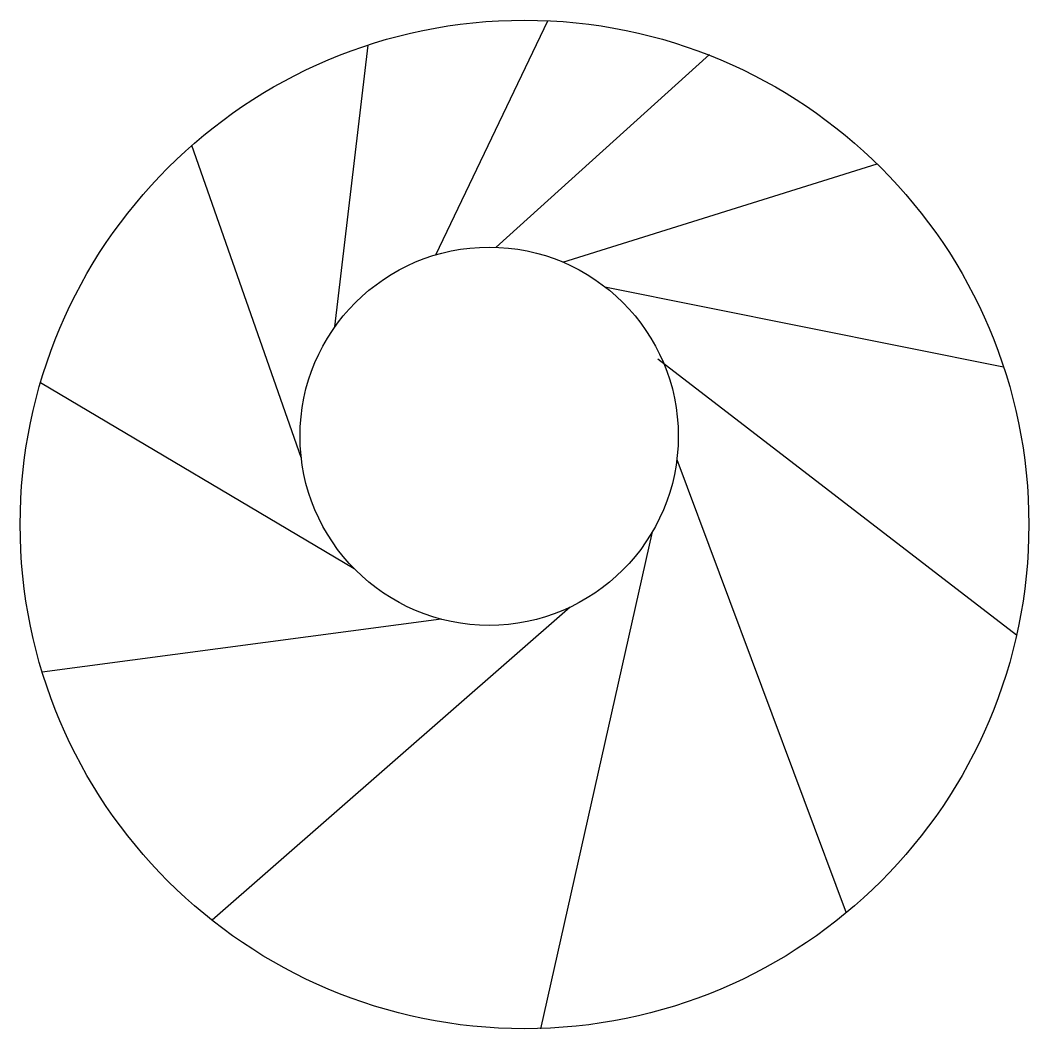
# Model space of a CAD drawing. Header units: millimetres. Extents: x -160 to 160, y -160 to 160.
import ezdxf

# ---------------------------------------------------------------- set-up
doc = ezdxf.new("R2010")
doc.units = ezdxf.units.MM

msp = doc.modelspace()

# ---------------------------------------------------------------- linework, layer by layer
for p, q in [((-28.08, 85.57), (7.41, 159.83)), ((-60.16, 62.68), (-49.63, 152.11)), ((-8.99, 87.96), (58.68, 149.15)), ((-70.83, 21.28), (-105.57, 120.23)), ((12.16, 83.26), (111.89, 114.37)), ((25.53, 75.43), (151.98, 50.03)), ((42.31, 52.59), (156.11, -35.06)), ((-53.99, -14.07), (-153.55, 44.95)), ((48.34, 20.59), (102.08, -123.21)), ((40.54, -2.33), (5.08, -160.02)), ((14.48, -26.23), (-99.14, -125.58)), ((-26.44, -30.04), (-152.97, -46.9))]:
    msp.add_line(p, q)
for centre, radius in [((0, 0), 160), ((-11.21, 28), 60)]:
    msp.add_circle(centre, radius)

doc.saveas('drawing.dxf')
